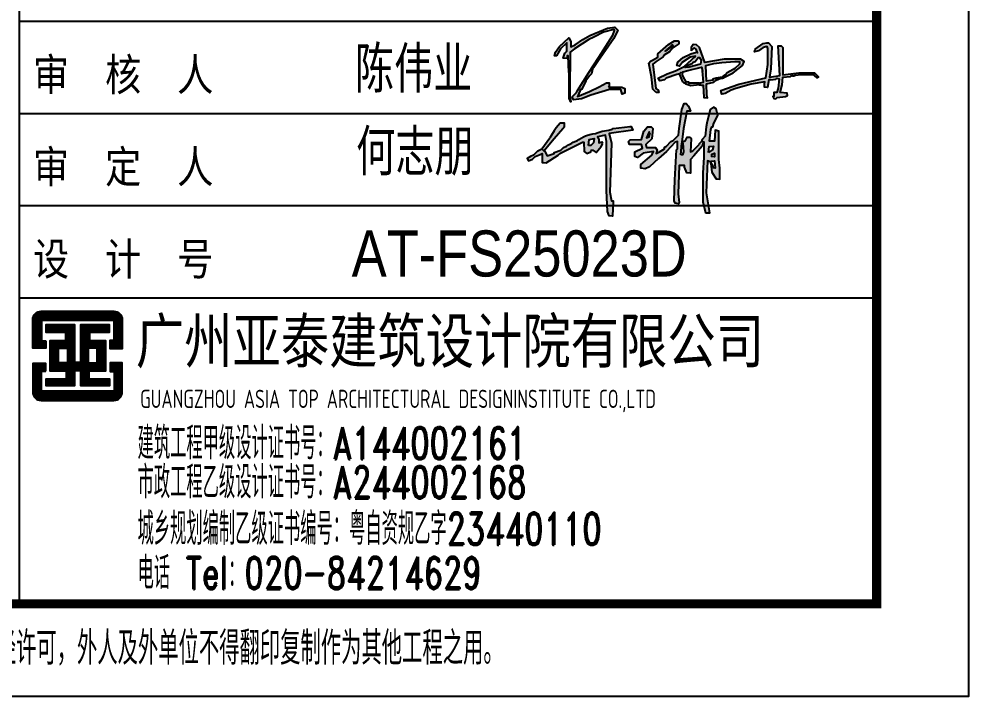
# Model space of a CAD drawing. Extents: x -1041549 to 749950, y -354245 to 17554.
# Drawn here: x -301740 to -291440, y -225434 to -218091 of the extents above; entities that cross this region are included whole.
import ezdxf

# ---------------------------------------------------------------- set-up
doc = ezdxf.new("R2010")
doc.units = 0
doc.header["$LTSCALE"] = 1000
doc.header["$MEASUREMENT"] = 0
for name, color, linetype in [('13', 13, 'Continuous'), ('14', 1, 'Continuous'), ('PUB_TITLE', 4, 'Continuous'), ('RAS2DXF', 7, 'Continuous'), ('图签-Xi$0$RAS2DXF', 7, 'Continuous')]:
    doc.layers.add(name, color=color, linetype=linetype)
doc.styles.add('_HZTXT', font='gs_txt.shx', dxfattribs={"width": 0.8, "bigfont": 'HZTXT.shx'})
doc.styles.add('HT', font='simhei.ttf', dxfattribs={"width": 0.7})
doc.styles.add('hztxt', font='romand_pkpm', dxfattribs={"bigfont": 'gbcbig'})
doc.styles.get("Standard").update_dxf_attribs({"font": 'gbenor.shx', "bigfont": 'gbcbig.shx'})
doc.styles.add('宋体', font='')
doc.styles.get('宋体').set_extended_font_data('宋体')

# ---------------------------------------------------------------- blocks, each defined once
blk = doc.blocks.new('图签-Xi$0$A$C38097BB6')
at = {"linetype": 'Continuous'}
h = blk.add_hatch(color=4, dxfattribs=at)
h.dxf.hatch_style = 1
h.paths.add_polyline_path([(1561, 923), (1554, 964), (1629, 1032), (1643, 1162), (1622, 1183), (1575, 1183), (1527, 1128), (1499, 1025), (1356, 1019), (1335, 998), (1349, 964), (1499, 964), (1513, 916), (1417, 868), (1417, 813), (1451, 800), (1520, 854), (1650, 875), (1629, 827), (1492, 711), (1492, 663), (1547, 656), (1602, 683), (1711, 786), (1814, 875), (1923, 991), (1951, 998), (1951, 909), (1937, 896), (1917, 519), (1910, 253), (1923, 225), (1964, 218), (1971, 232), (1958, 341), (1971, 697), (2040, 697), (2040, 677), (2067, 608), (2115, 601), (2115, 772), (2156, 820), (2259, 943), (2272, 991), (2286, 991), (2286, 800), (2272, 608), (2272, 239), (2306, 102), (2354, 102), (2347, 129), (2313, 355), (2327, 759), (2361, 745), (2373, 746), (2375, 752), (2416, 759), (2423, 663), (2402, 670), (2395, 704), (2382, 704), (2382, 725), (2368, 725), (2382, 615), (2436, 533), (2450, 533), (2484, 526), (2484, 663), (2471, 772), (2471, 1128), (2423, 1142), (2416, 1005), (2354, 1005), (2368, 1149), (2382, 1183), (2395, 1183), (2409, 1231), (2457, 1326), (2436, 1409), (2402, 1429), (2361, 1402), (2320, 1231), (2313, 1183), (2300, 1067), (2259, 1025), (2252, 998), (2224, 971), (2224, 964), (2142, 882), (2115, 868), (2122, 1039), (2101, 1053), (2074, 1053), (2053, 1012), (2005, 991), (2026, 1162), (2067, 1381), (2115, 1381), (2088, 1443), (2060, 1477), (2033, 1477), (2005, 1402), (1971, 1162), (1964, 1080), (1896, 1012), (1869, 998), (1814, 943), (1787, 930), (1787, 909), (1725, 868), (1684, 848), (1698, 889), (1677, 923)])
h.paths.add_polyline_path([(1561, 1046), (1595, 1121), (1608, 1108), (1595, 1060)], flags=16)
h.paths.add_polyline_path([(2005, 978), (2019, 978), (2026, 868), (2012, 834), (1992, 834)], flags=16)
h.paths.add_polyline_path([(2341, 861), (2347, 937), (2402, 943), (2389, 896)], flags=16)
h.paths.add_polyline_path([(2382, 812), (2382, 841), (2416, 854), (2416, 807)], flags=16)
h = blk.add_hatch(color=4, dxfattribs=at)
h.dxf.hatch_style = 1
h.paths.add_polyline_path([(248, 909), (275, 882), (405, 1039), (514, 1162), (535, 1190), (535, 1231), (480, 1231), (431, 1170), (405, 1135), (371, 1081), (350, 1046)])
h = blk.add_hatch(color=4, dxfattribs=at)
h.dxf.hatch_style = 1
h.paths.add_polyline_path([(254, 848), (254, 800), (254, 738), (268, 738), (302, 731), (453, 827), (473, 848), (761, 991), (774, 991), (781, 875), (815, 848), (863, 868), (870, 889), (891, 889), (932, 861), (993, 937), (1014, 976), (1002, 995), (966, 984), (966, 1032), (946, 1058), (1048, 1080), (1062, 998), (1062, 697), (1062, 383), (1075, 123), (1096, 68), (1137, 61), (1144, 253), (1123, 253), (1103, 362), (1123, 978), (1096, 1101), (1390, 1142), (1369, 1190), (1356, 1190), (1144, 1162), (1133, 1155), (1089, 1142), (1007, 1128), (981, 1121), (945, 1108), (933, 1104), (921, 1101), (891, 1094), (866, 1090), (822, 1080), (798, 1071), (770, 1059), (713, 1025), (696, 1014), (644, 991), (627, 980), (583, 957), (560, 941), (521, 923), (513, 917), (502, 903), (487, 889), (405, 861), (405, 848), (316, 820), (282, 882), (275, 882), (248, 909), (200, 882), (166, 848), (145, 827), (108, 810), (63, 788), (83, 759), (131, 779), (166, 813), (228, 837)])
h.paths.add_polyline_path([(836, 950), (843, 1025), (904, 1039), (897, 984), (863, 950)], flags=16)
for p, q in [((248, 909), (350, 1046)), ((1014, 976), (1002, 995))]:
    blk.add_line(p, q, dxfattribs=at)
at = {"layer": '图签-Xi$0$RAS2DXF', "color": 0}
for points in [[(2361, 745, 0), (2327, 759, 0), (2313, 355, 0), (2347, 129, 0), (2354, 102, 0), (2306, 102, 0), (2272, 239, 0), (2272, 608, 0), (2286, 800, 0), (2286, 991, 0), (2272, 991, 0), (2259, 943, 0), (2156, 820, 0), (2115, 772, 0), (2115, 601, 0), (2067, 608, 0), (2040, 677, 0), (2040, 697, 0), (1971, 697, 0), (1958, 341, 0), (1971, 232, 0), (1964, 218, 0), (1923, 225, 0), (1910, 253, 0), (1917, 519, 0), (1937, 896, 0), (1951, 909, 0), (1951, 998, 0), (1923, 991, 0), (1814, 875, 0), (1711, 786, 0), (1602, 683, 0), (1547, 656, 0), (1492, 663, 0), (1492, 711, 0), (1629, 827, 0), (1650, 875, 0), (1520, 854, 0), (1451, 800, 0), (1417, 813, 0), (1417, 868, 0), (1513, 916, 0), (1499, 964, 0), (1349, 964, 0), (1335, 998, 0), (1356, 1019, 0), (1499, 1025, 0), (1527, 1128, 0), (1575, 1183, 0), (1622, 1183, 0), (1643, 1162, 0), (1629, 1032, 0), (1554, 964, 0), (1561, 923, 0), (1677, 923, 0), (1698, 889, 0), (1684, 848, 0), (1725, 868, 0), (1787, 909, 0), (1787, 930, 0), (1814, 943, 0), (1869, 998, 0), (1896, 1012, 0), (1964, 1080, 0), (1971, 1162, 0), (2005, 1402, 0), (2033, 1477, 0), (2060, 1477, 0), (2088, 1443, 0), (2115, 1381, 0), (2067, 1381, 0), (2026, 1162, 0), (2005, 991, 0), (2053, 1012, 0), (2074, 1053, 0), (2101, 1053, 0), (2122, 1039, 0), (2115, 868, 0), (2142, 882, 0), (2224, 964, 0)], [(2368, 725, 0), (2375, 752, 0), (2416, 759, 0), (2423, 663, 0), (2402, 670, 0), (2395, 704, 0), (2382, 704, 0), (2382, 725, 0), (2368, 725, 0), (2382, 615, 0), (2436, 533, 0), (2450, 533, 0), (2484, 526, 0), (2484, 663, 0), (2471, 772, 0), (2471, 1128, 0), (2423, 1142, 0), (2416, 1005, 0), (2354, 1005, 0), (2368, 1149, 0), (2382, 1183, 0), (2395, 1183, 0), (2409, 1231, 0), (2457, 1326, 0), (2436, 1409, 0), (2402, 1429, 0), (2361, 1402, 0), (2320, 1231, 0), (2313, 1183, 0), (2300, 1067, 0), (2259, 1025, 0), (2252, 998, 0), (2224, 971, 0), (2224, 964, 0), (2224, 964, 0), (2224, 964, 0)], [(275, 882, 0), (405, 1039, 0), (514, 1162, 0), (535, 1190, 0), (535, 1231, 0), (480, 1231, 0), (431, 1170, 0), (405, 1135, 0), (371, 1081, 0), (350, 1046, 0), (350, 1046, 0), (350, 1046, 0)], [(145, 827, 0), (166, 848, 0), (200, 882, 0), (248, 909, 0), (275, 882, 0), (282, 882, 0), (316, 820, 0), (405, 848, 0), (405, 861, 0), (487, 889, 0), (502, 903, 0), (513, 917, 0), (521, 923, 0), (560, 941, 0), (583, 957, 0), (627, 980, 0), (644, 991, 0), (696, 1014, 0), (713, 1025, 0), (770, 1059, 0), (798, 1071, 0), (822, 1080, 0), (866, 1090, 0), (891, 1094, 0), (921, 1101, 0), (933, 1104, 0), (945, 1108, 0), (981, 1121, 0), (1007, 1128, 0), (1089, 1142, 0), (1133, 1155, 0), (1144, 1162, 0), (1356, 1190, 0), (1369, 1190, 0), (1390, 1142, 0), (1096, 1101, 0), (1123, 978, 0), (1103, 362, 0), (1123, 253, 0), (1144, 253, 0), (1137, 61, 0), (1096, 68, 0), (1075, 123, 0), (1062, 383, 0), (1062, 697, 0), (1062, 998, 0), (1048, 1080, 0), (946, 1058, 0), (966, 1032, 0), (966, 984, 0), (1002, 995, 0)], [(1608, 1108, 0), (1595, 1121, 0), (1561, 1046, 0), (1595, 1060, 0), (1608, 1108, 0), (1608, 1108, 0)], [(145, 827, 0), (108, 810, 0), (63, 788, 0), (83, 759, 0), (131, 779, 0), (166, 813, 0), (228, 837, 0), (254, 848, 0), (254, 800, 0), (254, 738, 0), (268, 738, 0), (302, 731, 0), (453, 827, 0), (473, 848, 0), (761, 991, 0), (774, 991, 0), (781, 875, 0), (815, 848, 0), (863, 868, 0), (870, 889, 0), (891, 889, 0), (932, 861, 0), (993, 937, 0), (1014, 976, 0)], [(836, 950, 0), (843, 1025, 0), (904, 1039, 0), (897, 984, 0), (863, 950, 0), (836, 950, 0)], [(1992, 834, 0), (2005, 978, 0), (2019, 978, 0), (2026, 868, 0), (2012, 834, 0), (1992, 834, 0)], [(2341, 861, 0), (2347, 937, 0), (2402, 943, 0), (2389, 896, 0), (2341, 861, 0)], [(2382, 807, 0), (2382, 841, 0), (2416, 854, 0), (2416, 807, 0), (2375, 813, 0)], [(2373, 746, 0), (2361, 745, 0)]]:
    blk.add_polyline3d(points, dxfattribs=at)
blk = doc.blocks.new('43GGG')
at = {"linetype": 'Continuous'}
for points in [[(-112300, 250039.5), (-112271, 250058.5), (-112261, 250063.5), (-112241, 250073.5), (-112220, 250078.5), (-112219, 250076.5), (-112222, 250067.5), (-112251, 250022.5), (-112271, 249991.5), (-112294, 249954.5), (-112296, 249950.5), (-112305, 249941.5), (-112302, 249935.5), (-112286, 249937.5), (-112267, 249945.5), (-112229, 249956.5), (-112206, 249956.5), (-112203, 249947.5), (-112198, 249949.5), (-112198, 249958.5), (-112204, 249961.5), (-112231, 249961.5), (-112230, 249964.5), (-112230, 249970.5), (-112235, 249970.5), (-112250, 249962.5), (-112270, 249952.5), (-112294, 249942.5), (-112293, 249945.5), (-112288, 249956.5), (-112286, 249956.5), (-112281, 249965.5), (-112277, 249974.5), (-112269, 249985.5), (-112266, 249988.5), (-112264, 249994.5), (-112263, 250000.5), (-112261, 250001.5), (-112253, 250013.5), (-112220, 250060.5), (-112212, 250077.5), (-112218, 250083.5), (-112233, 250081.5), (-112269, 250066.5), (-112283, 250058.5), (-112299, 250047.5), (-112308, 250043.5), (-112308, 250054.5), (-112312, 250061.5), (-112331, 250044.5), (-112339, 250032.5), (-112341, 250025.5), (-112337, 250025.5), (-112329, 250039.5), (-112316, 250051.5), (-112316, 250034.5), (-112320, 250030.5), (-112323, 250020.5), (-112315, 250019.5), (-112315, 250025.5), (-112313, 250025.5), (-112312, 249991.5), (-112309, 249993.5), (-112309, 250032.5)], [(-111966, 249967.5), (-112003, 249954.5), (-112001, 249947.5), (-111994, 249948.5), (-111982, 249955.5), (-111972, 249958.5), (-111941, 249967.5), (-111913, 249972.5), (-111914, 249967.5), (-111914, 249961.5), (-111908, 249960.5), (-111905, 249976.5), (-111901, 249976.5), (-111891, 249977.5), (-111889, 249979.5), (-111884, 249978.5), (-111886, 249959.5), (-111889, 249950.5), (-111895, 249950.5), (-111895, 249942.5), (-111897, 249942.5), (-111895, 249938.5), (-111891, 249937.5), (-111888, 249940.5), (-111871, 249942.5), (-111867, 249944.5), (-111868, 249949.5), (-111882, 249950.5), (-111878, 249966.5), (-111877, 249981.5), (-111861, 249983.5), (-111857, 249985.5), (-111857, 249984.5), (-111854, 249984.5), (-111854, 249985.5), (-111853, 249985.5), (-111838, 249986.5), (-111817, 249986.5), (-111816.3, 249987.2), (-111812, 249985.5), (-111807, 249980.5), (-111804, 249982.5), (-111812, 249990.5), (-111844, 249990.5), (-111877, 249986.5), (-111877, 250042.5), (-111880, 250045.5), (-111886, 250045.5), (-111883, 249985.5), (-111904, 249981.5), (-111901, 249998.5), (-111899, 250044.5), (-111906, 250051.5), (-111909, 250051.5), (-111917, 250050.5), (-111933, 250038.5), (-111934, 250033.5), (-111926, 250035.5), (-111917, 250042.5), (-111909, 250044.5), (-111907, 250040.5), (-111907, 250007.5), (-111911, 249980.5)], [(-112309, 249993.5), (-112312, 249991.5), (-112312, 249962.5), (-112312, 249937.5), (-112311, 249937.5), (-112309, 249932.5), (-112307, 249932.5), (-112309, 249939.5)]]:
    blk.add_hatch(color=4, dxfattribs=at).paths.add_polyline_path(points)
h = blk.add_hatch(color=4, dxfattribs=at)
h.paths.add_polyline_path([(-112134, 250013.5), (-112120, 250023.5), (-112117, 250027.5), (-112107, 250033.5), (-112100, 250041.5), (-112088, 250049.5), (-112088, 250054.5), (-112090, 250055.5), (-112097, 250055.5), (-112109, 250048.5), (-112131, 250029.5), (-112131, 250022.5), (-112142, 250016.5), (-112146, 250014.5), (-112149, 250010.5), (-112144, 249982.5), (-112141, 249957.5), (-112134, 249950.5), (-112129, 249950.5), (-112130, 249955.5), (-112135, 249958.5), (-112141, 250008.5)])
h.paths.add_polyline_path([(-112116, 250034.5), (-112113, 250037.5), (-112106, 250043.5), (-112102, 250047.5), (-112099, 250044.5), (-112105, 250042.5), (-112106, 250041.5), (-112114, 250035.5)], flags=16)
h = blk.add_hatch(color=4, dxfattribs=at)
h.paths.add_polyline_path([(-112092, 249987.5), (-112087, 249988.5), (-112080, 249972.5), (-112077, 249969.5), (-112074, 249969.5), (-112074, 249967.5), (-112064, 249964.5), (-112047, 249966.5), (-112047, 249969.5), (-112067, 249969.5), (-112068, 249971.5), (-112073, 249972.5), (-112079, 249983.5), (-112081, 249986.5), (-112080, 249992.5), (-112070, 249995.5), (-112042, 250002.5), (-112040, 249994.5), (-112038, 249971.5), (-112045, 249970.5), (-112045, 249966.5), (-112042, 249965.5), (-112039, 249965.5), (-112037, 249940.5), (-112035, 249940.5), (-112030, 249939.5), (-112031, 249945.5), (-112032, 249968.5), (-112017, 249971.5), (-112012, 249975.5), (-112003, 249979.5), (-111999, 249979.5), (-111998, 249980.5), (-111996.6, 249980.7), (-111995, 249981.5), (-111990, 249984.5), (-111978, 249990.5), (-111959, 250005.5), (-111955, 250013.5), (-111963, 250018.5), (-111996, 250018.5), (-112035, 250011.5), (-112046, 250042.5), (-112052, 250047.5), (-112059, 250048.5), (-112063, 250042.5), (-112063, 250035.5), (-112057, 250041.5), (-112053, 250038.5), (-112050, 250031.5), (-112052, 250032.5), (-112064, 250029.5), (-112079, 250021.5), (-112090, 250012.5), (-112092, 250005.5), (-112087, 250004.5), (-112081, 250012.5), (-112065, 250022.5), (-112054, 250024.5), (-112077.1, 250003.5), (-112073.7, 250003), (-112070, 250006.5), (-112061, 250009.5), (-112059, 250012.5), (-112055, 250013.5), (-112049, 250021.5), (-112046, 250021.5), (-112043, 250016.5), (-112044, 250008.5), (-112067, 250002.5), (-112075, 250001.5), (-112073.7, 250003), (-112077, 250003.5), (-112095, 249994.5), (-112112, 249988.5), (-112130, 249979.5), (-112127, 249974.5), (-112117, 249976.5), (-112114, 249979.5)])
h.paths.add_polyline_path([(-112033, 250005.5), (-112017, 250009.5), (-112001, 250011.5), (-111974, 250013.5), (-111965, 250013.5), (-111965, 250008.5), (-111974, 249999.5), (-111978, 249997.5), (-111990, 249990.5), (-111993.6, 249986.8), (-111999, 249983.5), (-112000, 249981.5), (-112012, 249979.5), (-112019, 249977.5), (-112019, 249975.5), (-112032, 249973.5)], flags=16)
for p, q in [((-112106, 250043.5), (-112113, 250037.5)), ((-112114, 250035.5), (-112106, 250041.5))]:
    blk.add_line(p, q, dxfattribs=at)
at = {"layer": 'RAS2DXF', "color": 0}
for points in [[(-112231, 249961.5, 0), (-112204, 249961.5, 0), (-112198, 249958.5, 0), (-112198, 249949.5, 0), (-112203, 249947.5, 0), (-112206, 249956.5, 0), (-112229, 249956.5, 0), (-112267, 249945.5, 0), (-112286, 249937.5, 0), (-112302, 249935.5, 0), (-112305, 249941.5, 0), (-112296, 249950.5, 0), (-112294, 249954.5, 0), (-112271, 249991.5, 0), (-112251, 250022.5, 0), (-112222, 250067.5, 0), (-112219, 250076.5, 0), (-112220, 250078.5, 0), (-112241, 250073.5, 0), (-112261, 250063.5, 0), (-112271, 250058.5, 0), (-112300, 250039.5, 0), (-112309, 250032.5, 0), (-112309, 249993.5, 0), (-112312, 249991.5, 0), (-112313, 250025.5, 0), (-112315, 250025.5, 0), (-112315, 250019.5, 0), (-112323, 250020.5, 0), (-112320, 250030.5, 0), (-112316, 250034.5, 0), (-112316, 250051.5, 0), (-112329, 250039.5, 0), (-112337, 250025.5, 0), (-112341, 250025.5, 0), (-112339, 250032.5, 0), (-112331, 250044.5, 0), (-112312, 250061.5, 0), (-112308, 250054.5, 0), (-112308, 250043.5, 0), (-112299, 250047.5, 0), (-112283, 250058.5, 0), (-112269, 250066.5, 0), (-112233, 250081.5, 0), (-112218, 250083.5, 0), (-112212, 250077.5, 0), (-112220, 250060.5, 0), (-112253, 250013.5, 0), (-112261, 250001.5, 0), (-112263, 250000.5, 0), (-112264, 249994.5, 0), (-112266, 249988.5, 0), (-112269, 249985.5, 0), (-112277, 249974.5, 0), (-112281, 249965.5, 0), (-112286, 249956.5, 0), (-112288, 249956.5, 0), (-112293, 249945.5, 0), (-112294, 249942.5, 0), (-112270, 249952.5, 0), (-112250, 249962.5, 0), (-112235, 249970.5, 0), (-112230, 249970.5, 0), (-112230, 249964.5, 0), (-112231, 249961.5, 0), (-112231, 249961.5, 0), (-112231, 249961.5, 0), (-112231, 249961.5, 0)], [(-112270, 250059.5, 0), (-112269, 250058.5, 0)], [(-112134, 249950.5, 0), (-112141, 249957.5, 0), (-112144, 249982.5, 0), (-112149, 250010.5, 0), (-112146, 250014.5, 0), (-112142, 250016.5, 0), (-112131, 250022.5, 0), (-112131, 250029.5, 0), (-112109, 250048.5, 0), (-112097, 250055.5, 0), (-112090, 250055.5, 0), (-112088, 250054.5, 0), (-112088, 250049.5, 0), (-112100, 250041.5, 0), (-112107, 250033.5, 0), (-112117, 250027.5, 0), (-112120, 250023.5, 0), (-112134, 250013.5, 0), (-112141, 250008.5, 0), (-112135, 249958.5, 0), (-112130, 249955.5, 0), (-112129, 249950.5, 0), (-112134, 249950.5, 0)], [(-112105, 250042.5, 0), (-112099, 250044.5, 0), (-112102, 250047.5, 0), (-112106, 250043.5, 0)], [(-111990, 249984.5, 0), (-111978, 249990.5, 0), (-111959, 250005.5, 0), (-111955, 250013.5, 0), (-111963, 250018.5, 0), (-111996, 250018.5, 0), (-112035, 250011.5, 0), (-112046, 250042.5, 0), (-112052, 250047.5, 0), (-112059, 250048.5, 0), (-112063, 250042.5, 0), (-112063, 250035.5, 0)], [(-111901, 249976.5, 0), (-111905, 249976.5, 0), (-111908, 249960.5, 0), (-111914, 249961.5, 0), (-111914, 249967.5, 0), (-111913, 249972.5, 0), (-111941, 249967.5, 0), (-111972, 249958.5, 0), (-111982, 249955.5, 0), (-111994, 249948.5, 0), (-112001, 249947.5, 0), (-112003, 249954.5, 0), (-111966, 249967.5, 0), (-111911, 249980.5, 0), (-111907, 250007.5, 0), (-111907, 250040.5, 0), (-111909, 250044.5, 0), (-111917, 250042.5, 0), (-111926, 250035.5, 0), (-111934, 250033.5, 0), (-111933, 250038.5, 0), (-111917, 250050.5, 0), (-111909, 250051.5, 0), (-111906, 250051.5, 0), (-111899, 250044.5, 0), (-111901, 249998.5, 0), (-111904, 249981.5, 0), (-111883, 249985.5, 0), (-111886, 250045.5, 0), (-111880, 250045.5, 0), (-111877, 250042.5, 0), (-111877, 249986.5, 0), (-111844, 249990.5, 0), (-111812, 249990.5, 0), (-111804, 249982.5, 0), (-111807, 249980.5, 0), (-111812, 249985.5, 0), (-111816.3, 249987.2, 0), (-111817, 249986.5, 0), (-111838, 249986.5, 0), (-111853, 249985.5, 0), (-111853, 249985.5, 0), (-111851, 249985.6, 0)], [(-112114, 250035.5, 0), (-112116, 250034.5, 0), (-112113, 250037.5, 0), (-112113, 250037.5, 0), (-112113, 250037.5, 0)], [(-112105, 250042.5, 0), (-112106, 250041.5, 0)], [(-112077.3, 250003.4, 0), (-112054, 250024.5, 0), (-112065, 250022.5, 0), (-112081, 250012.5, 0), (-112087, 250004.5, 0), (-112092, 250005.5, 0), (-112090, 250012.5, 0), (-112079, 250021.5, 0), (-112064, 250029.5, 0), (-112052, 250032.5, 0), (-112050, 250031.5, 0), (-112053, 250038.5, 0), (-112057, 250041.5, 0), (-112063, 250035.5, 0)], [(-112055, 250023.5, 0), (-112054, 250023.5, 0)], [(-112313, 250008.5, 0), (-112314, 250007.5, 0)], [(-112087, 249988.5, 0), (-112084, 249991.5, 0), (-112087, 249988.5, 0), (-112092, 249987.5, 0), (-112114, 249979.5, 0), (-112117, 249976.5, 0), (-112127, 249974.5, 0), (-112130, 249979.5, 0), (-112112, 249988.5, 0), (-112095, 249994.5, 0), (-112077, 250003.5, 0), (-112073.7, 250003, 0), (-112070, 250006.5, 0), (-112061, 250009.5, 0), (-112059, 250012.5, 0), (-112055, 250013.5, 0), (-112049, 250021.5, 0), (-112046, 250021.5, 0), (-112043, 250016.5, 0), (-112044, 250008.5, 0), (-112067, 250002.5, 0), (-112075, 250001.5, 0), (-112073.7, 250003, 0)], [(-112012, 249979.5, 0), (-112019, 249977.5, 0), (-112019, 249975.5, 0), (-112032, 249973.5, 0), (-112033, 250005.5, 0), (-112017, 250009.5, 0), (-112001, 250011.5, 0), (-111974, 250013.5, 0), (-111965, 250013.5, 0), (-111965, 250008.5, 0), (-111974, 249999.5, 0), (-111978, 249997.5, 0), (-111990, 249990.5, 0), (-111993.6, 249986.8, 0), (-111999, 249983.5, 0), (-112000, 249981.5, 0), (-112012, 249979.5, 0)], [(-112312, 249991.5, 0), (-112312, 249962.5, 0), (-112312, 249937.5, 0), (-112311, 249937.5, 0), (-112309, 249932.5, 0), (-112307, 249932.5, 0), (-112309, 249939.5, 0), (-112309, 249993.5, 0)], [(-112047, 249966.5, 0), (-112064, 249964.5, 0), (-112074, 249967.5, 0), (-112074, 249969.5, 0), (-112077, 249969.5, 0), (-112080, 249972.5, 0), (-112087, 249988.5, 0)], [(-112047, 249966.5, 0), (-112047, 249969.5, 0), (-112067, 249969.5, 0), (-112068, 249971.5, 0), (-112073, 249972.5, 0), (-112079, 249983.5, 0), (-112081, 249986.5, 0), (-112080, 249992.5, 0), (-112070, 249995.5, 0), (-112042, 250002.5, 0), (-112040, 249994.5, 0), (-112041, 249992.5, 0)], [(-112045, 249966.5, 0), (-112045, 249970.5, 0), (-112038, 249971.5, 0), (-112040, 249994.5, 0)], [(-111857, 249984.5, 0), (-111857, 249985.5, 0), (-111861, 249983.5, 0)], [(-111857, 249984.5, 0), (-111854, 249984.5, 0), (-111854, 249985.5, 0), (-111853, 249985.5, 0)], [(-112047, 249966.5, 0), (-112045, 249966.5, 0), (-112042, 249965.5, 0), (-112039, 249965.5, 0), (-112037, 249940.5, 0), (-112035, 249940.5, 0), (-112030, 249939.5, 0), (-112031, 249945.5, 0), (-112032, 249968.5, 0), (-112017, 249971.5, 0), (-112012, 249975.5, 0), (-112003, 249979.5, 0), (-112012, 249975.5, 0), (-112012, 249976.5, 0)], [(-112047, 249968.5, 0), (-112045, 249968.5, 0)], [(-112045, 249966.5, 0), (-112045, 249965.5, 0)], [(-112025, 249970.5, 0), (-112025, 249968.5, 0)], [(-112003, 249979.5, 0), (-111999, 249979.5, 0), (-111998, 249980.5, 0), (-111996.6, 249980.7, 0), (-111995, 249981.5, 0), (-111990, 249984.5, 0)], [(-111901, 249976.5, 0), (-111902, 249975.5, 0)], [(-111901, 249976.5, 0), (-111891, 249977.5, 0), (-111889, 249979.5, 0), (-111884, 249978.5, 0), (-111886, 249959.5, 0), (-111889, 249950.5, 0), (-111895, 249950.5, 0), (-111895, 249942.5, 0), (-111897, 249942.5, 0), (-111895, 249938.5, 0), (-111891, 249937.5, 0), (-111888, 249940.5, 0), (-111871, 249942.5, 0), (-111867, 249944.5, 0), (-111868, 249949.5, 0), (-111882, 249950.5, 0), (-111878, 249966.5, 0), (-111877, 249981.5, 0), (-111861, 249983.5, 0), (-111861, 249983.5, 0), (-111861, 249983.5, 0), (-111861, 249983.5, 0)]]:
    blk.add_polyline3d(points, dxfattribs=at)
blk = doc.blocks.new('$titleblk$00000212')
at = {"layer": '14', "style": 'hztxt', "width": 0.85}
blk.add_text('图纸版权属设计单位所有，未经许可，外人及外单位不得翻印复制作为其他工程之用。', height=3.6, rotation=359.9997, dxfattribs=at).set_placement((-124.17, 1.07))
blk = doc.blocks.new('A$Ce58e362c')
at = {"layer": '14'}
h = blk.add_hatch(dxfattribs=at)
h.set_pattern_fill('ANSI31', color=256, scale=150, angle=135, style=0)
h.set_pattern_definition([(180, (-310033.073, -115951.189), (-4e-15, -18.75), [])])
edge = h.paths.add_edge_path()
edge.add_line((16164, 5357), (16164, 5235))
edge.add_line((16164, 5235), (15953, 5235))
edge.add_line((15953, 5235), (15953, 5701))
edge.add_arc((16088, 5701), 135, 90, 180, ccw=False)
edge.add_line((16088, 5836), (17273, 5836))
edge.add_arc((17273, 5701), 135, 0, 90, ccw=False)
edge.add_line((17408, 5701), (17408, 5227))
edge.add_line((17408, 5227), (17214, 5227))
edge.add_line((17214, 5227), (17214, 5368))
edge.add_line((17214, 5368), (17257, 5368))
edge.add_line((17257, 5368), (17278, 5368))
edge.add_line((17278, 5368), (17278, 5686))
edge.add_line((17278, 5686), (16098, 5686))
edge.add_line((16098, 5686), (16098, 5357))
edge.add_line((16098, 5357), (16164, 5357))
h.paths.add_polyline_path([(16737, 5008), (16737, 5620), (17198, 5620), (17198, 5488), (16878, 5488), (16878, 5358), (17136, 5358), (17136, 4863), (16867, 4863), (16867, 4738), (17201, 4738), (17201, 4623), (16738, 4623), (16738, 4865), (16634, 4865), (16634, 4623), (16172, 4623), (16172, 4738), (16505, 4738), (16505, 4863), (16236, 4863), (16236, 5358), (16494, 5358), (16494, 5488), (16174, 5488), (16174, 5620), (16635, 5620), (16635, 5008)])
h.paths.add_polyline_path([(16370, 5233), (16516, 5233), (16516, 4999), (16370, 4999)], flags=16)
h.paths.add_polyline_path([(17003, 5233), (16856, 5233), (16856, 4999), (17003, 4999)], flags=16)
edge = h.paths.add_edge_path()
edge.add_line((16164, 4863), (16164, 4986))
edge.add_line((16164, 4986), (15953, 4986))
edge.add_line((15953, 4986), (15953, 4520))
edge.add_arc((16088, 4520), 135, 180, 270)
edge.add_line((16088, 4385), (17273, 4385))
edge.add_arc((17273, 4520), 135, 270, 360)
edge.add_line((17408, 4520), (17408, 4994))
edge.add_line((17408, 4994), (17214, 4994))
edge.add_line((17214, 4994), (17214, 4853))
edge.add_line((17214, 4853), (17257, 4853))
edge.add_line((17257, 4853), (17278, 4853))
edge.add_line((17278, 4853), (17278, 4535))
edge.add_line((17278, 4535), (16098, 4535))
edge.add_line((16098, 4535), (16098, 4863))
edge.add_line((16098, 4863), (16164, 4863))
for p, q in [((15730, 44126), (15730, 1076)), ((15730, 10556), (29680, 10556)), ((15730, 9056), (29680, 9056)), ((15730, 7556), (29680, 7556)), ((15730, 6056), (29680, 6056)), ((15730, 6056), (29680, 6056))]:
    blk.add_line(p, q, dxfattribs=at)
for points in [[(16164, 5357), (16164, 5235), (15953, 5235), (15953, 5701, -0.414214), (16088, 5836), (17273, 5836, -0.414214), (17408, 5701), (17408, 5227), (17214, 5227), (17214, 5368), (17257, 5368), (17278, 5368), (17278, 5686), (16098, 5686), (16098, 5357)], [(16164, 4863), (16164, 4986), (15953, 4986), (15953, 4520, 0.414214), (16088, 4385), (17273, 4385, 0.414214), (17408, 4520), (17408, 4994), (17214, 4994), (17214, 4853), (17257, 4853), (17278, 4853), (17278, 4535), (16098, 4535), (16098, 4863)]]:
    blk.add_lwpolyline(points, format="xyb", close=True, dxfattribs=at)
blk.add_lwpolyline([(16737, 5008), (16737, 5008), (16737, 5620), (17198, 5620), (17198, 5488), (16878, 5488), (16878, 5358), (17136, 5358), (17136, 4863), (16867, 4863), (16867, 4738), (17201, 4738), (17201, 4623), (16738, 4623), (16738, 4865), (16634, 4865), (16634, 4623), (16172, 4623), (16172, 4738), (16505, 4738), (16505, 4863), (16236, 4863), (16236, 5358), (16494, 5358), (16494, 5488), (16174, 5488), (16174, 5620), (16635, 5620), (16635, 5008), (16737, 5008)], dxfattribs=at)
for points in [[(16370, 5233), (16516, 5233), (16516, 4999), (16370, 4999)], [(17003, 5233), (16856, 5233), (16856, 4999), (17003, 4999)]]:
    blk.add_lwpolyline(points, close=True, dxfattribs=at)
for name, p, xscale, yscale, zscale in [('43GGG', (923157, -1990190), 7.999920000000003, 7.999920000000003, 7.999920000000003), ('图签-Xi$0$A$C38097BB6', (23910, 7302), 1.29612961258046, 1.29612961258046, 1.29612961258046)]:
    blk.add_blockref(name, p, dxfattribs=dict(xscale=xscale, yscale=yscale, zscale=zscale))
at = {"layer": 'PUB_TITLE', "xscale": 150, "yscale": 150, "zscale": 150}
blk.add_blockref('$titleblk$00000212', (29680, -76), dxfattribs=at)
at = {"layer": '13', "color": 7, "style": '_HZTXT', "width": 0.85}
for s, p in [('陈伟业', (21191, 9392)), ('何志朋', (21213, 8045)), ('AT-FS25023D', (21141, 6401))]:
    blk.add_text(s, height=750, dxfattribs=at).set_placement(p)
at = {"layer": '13', "style": 'hztxt', "oblique": 360, "width": 0.7}
for s, p in [('建筑工程甲级设计证书号：A144002161', (17658, 3427)), ('市政工程乙级设计证书号：A244002168', (17658, 2791)), ('城乡规划编制乙级证书编号：粤自资规乙字23440110', (17658, 2034)), ('电话 Tel：020-84214629', (17658, 1315))]:
    blk.add_text(s, height=525, rotation=359.9997, dxfattribs=at).set_placement(p)
at = {"layer": '14'}
for s, height, style, width, p in [('审  核  人', 525, '宋体', 0.82, (15957, 9424, -37267)), ('审  定  人', 525, '宋体', 0.82, (15957, 7924, -37267)), ('设  计  号', 525, '宋体', 0.82, (15957, 6424, -37267)), ('广州亚泰建筑设计院有限公司', 720, 'HT', 0.8, (17631, 4994))]:
    blk.add_text(s, height=height, dxfattribs=dict(at, style=style, width=width)).set_placement(p)
at = {"layer": '14', "oblique": 360, "width": 0.8}
blk.add_text('GUANGZHOU ASIA TOP ARCHITECTURAL DESIGNINSTITUTE CO.,LTD', height=297, rotation=359.9997, dxfattribs=at).set_placement((17700, 4262, -37267))

msp = doc.modelspace()

# ---------------------------------------------------------------- linework, layer by layer
for points in [[(-375540.3, -225434.3), (-291440.3, -225434.3), (-291440.3, -166034.3), (-375540.3, -166034.3)], [(-292440.3, -167034.3), (-373040.3, -167034.3), (-373040.3, -224434.3), (-292440.3, -224434.3)]]:
    msp.add_lwpolyline(points, close=True)
at = {"layer": 'PUB_TITLE'}
msp.add_lwpolyline([(-375540.3, -225434.3), (-291440.3, -225434.3), (-291440.3, -166034.3), (-375540.3, -166034.3)], close=True, dxfattribs=at)
msp.add_lwpolyline([(-375540.3, -225434.3), (-291440.3, -225434.3), (-291440.3, -166034.3), (-375540.3, -166034.3)], close=True, dxfattribs=at)
at = {"layer": 'PUB_TITLE', "const_width": 100}
msp.add_lwpolyline([(-373040.3, -224434.3), (-292440.3, -224434.3), (-292440.3, -167034.3), (-373040.3, -167034.3)], close=True, dxfattribs=at)
msp.add_lwpolyline([(-373040.3, -224434.3), (-292440.3, -224434.3), (-292440.3, -167034.3), (-373040.3, -167034.3)], close=True, dxfattribs=at)

# ---------------------------------------------------------------- block references
at = {"xscale": 0.6666666666666666, "yscale": 0.6666666666666666, "zscale": 0.6666666666666666}
msp.add_blockref('A$Ce58e362c', (-312226.9, -225151.3), dxfattribs=at)

doc.saveas('drawing.dxf')
